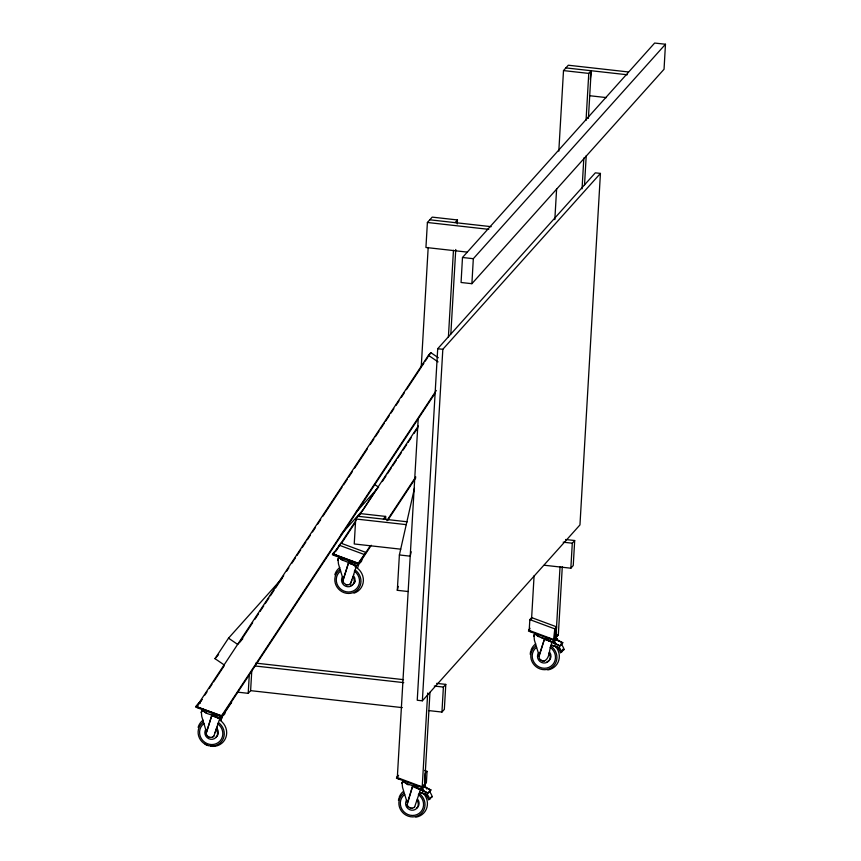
<?xml version="1.0" encoding="UTF-8"?>
<svg xmlns="http://www.w3.org/2000/svg" width="861" height="861" viewBox="0 0 861 861"><rect width="100%" height="100%" fill="white"/><g stroke="black" fill="none" stroke-linecap="round" stroke-linejoin="round"><path stroke-width="1.29" d="M202.066 710.842L202.131 709.798M402.808 782.068C402.367 778.516 406.801 785.813 409.04 784.737M425.775 781.982L426.238 782.401L424.613 784.22L425.248 773.372L427.045 771.359L424.548 770.434M427.045 771.359L426.421 782.218L422.213 786.9L396.76 777.397L398.105 775.395M462.486 257.493L461.065 282.494L471.893 283.689L664.046 69.246L665.467 44.245L654.64 43.05L462.486 257.493L473.324 258.687L665.467 44.245M471.893 283.689L473.324 258.687M529.989 628.186L528.729 630.241L554.107 639.691L554.732 628.842L556.54 626.83L531.635 617.595L529.838 619.608L529.203 630.456M556.54 626.83L555.915 637.689L560.048 566.742M237.83 692.169L248.205 693.331L249.292 674.798M248.205 693.331L250.616 690.651L251.767 670.848M385.62 519.022L385.771 516.439L360.501 513.608L355.701 518.979L354.237 543.969L400.752 549.178M408.157 591.529L397.319 590.312L399.386 554.958L414.453 488.241M457.234 223.978L457.471 219.953L432.2 217.123L427.4 222.482L425.937 247.484L467.297 252.112M397.308 777.666L418.209 418.823M428.186 247.462L421.212 367.26L406.424 389.667M437.711 348.727L417.241 700.241L422.364 700.811L579.959 524.919L600.429 173.416L595.317 172.835L437.711 348.727L442.823 349.297L600.429 173.416M422.364 700.811L442.823 349.297M422.213 786.9L427.68 693.03M448.409 336.92L453.456 250.293M424.613 784.22L429.962 692.33M450.83 334.057L455.749 249.486M428.896 710.605L441.941 712.058L443.393 687.067L445.794 684.387L436.667 683.365M445.794 684.387L444.341 709.378L441.941 712.058M531.549 619.22L534.089 575.74M554.828 219.609L556.626 188.731M558.811 151.138L563.503 70.591L568.303 65.221L628.336 71.947M555.711 637.904L554.107 639.691L554.732 628.842L529.838 619.608M582.047 188.871L583.844 157.994M586.04 120.4L588.773 73.411L591.173 70.731L588.397 118.387M562.298 566.613L558.315 635.009L554.118 639.691M584.522 185.029L586.223 155.701M544.26 565.236L570.843 568.206L572.296 543.205L574.696 540.525L565.569 539.503M574.696 540.525L573.243 565.526L570.843 568.206M558.132 635.192L557.562 634.729M590.269 79.427L591.173 70.731M206.156 733.228L211.978 714.856C236.958 725.758 194.371 708.678 219.781 718.569L222.536 715.502L220.943 720.345M342.85 580.669L348.683 562.298L356.486 565.935L359.231 562.943M343.033 579.701L342.979 581.638M539.018 655.834L539.363 658.719L541.903 660.721M397.319 590.312L398.212 586.395M411.203 551.761L410.213 556.174L399.386 554.958M213.872 736.09L219.792 718.494L211.946 714.888L206.565 732.313L201.754 716.47L201.356 712.219L202.066 709.862L201.248 712.542L201.926 711.347M556.314 639.562L562.717 642.672L559.898 645.815L544.626 638.55L539.244 655.899L534.401 640.132L534.003 635.902L534.724 633.492L537.372 635.902L542.925 638.173L546.67 638.927L549.921 638.432L548.177 638.98M538.986 655.878L544.626 638.55M199.924 708.183L196.685 707.268M220.782 716.018L217.575 715.017M350.567 583.532L353.699 574.491M351.019 582.66L351.858 580.11M215.153 732.668L217.004 727.05M220.976 720.313L222.612 715.351M353.667 574.524L356.486 565.935L348.716 562.308L343.27 579.754L338.448 563.912L338.05 559.661L338.782 557.239L341.43 559.65L346.983 561.921L350.728 562.674L353.979 562.179L352.235 562.728M357.649 567.786L359.306 562.793M412.58 786.513L428.014 793.024L430.823 789.881L423.354 786.254L430.737 790.011M552.428 642.188L544.593 638.582L552.461 642.145C548.489 647.224 550.889 658.461 544.012 661.044M414.658 806.875L420.577 789.354L412.731 785.759L418.037 785.641L417.391 786.018M426.991 794.929L419.576 792.324L426.959 794.961L428.014 793.024L412.742 785.802L407.07 804.981M430.823 789.881L429.779 791.819M558.886 647.72L551.47 645.115L558.854 647.752L559.898 645.815M561.663 644.609L562.717 642.672M385.427 516.406L383.371 519.118M195.555 707.032L220.33 716.524C222.289 717.514 227.013 712.391 224.538 711.832M333.304 554.097L340.956 543.173L365.903 552.428L358.176 563.438L333.304 554.097L334.509 552.762M340.224 544.292L335.844 550.975L356.153 520.205M224.161 664.907L214.992 658.654L228.52 638.162L282.365 578.065M200.129 701.898L195.888 706.397L196.491 706.73L428.444 355.335L430.844 352.655L438.324 357.756M204.886 695.085L207.049 691.792M209.212 688.509L212.107 684.129M213.55 681.934L224.398 665.51M240.09 641.736L252.65 622.686M254.867 619.328L258.569 613.721M260.044 611.482L263.746 605.886M265.22 603.647L268.923 598.04M270.397 595.801L274.089 590.194M275.574 587.955L283.7 575.632M286.659 571.155L288.876 567.797M291.836 563.309L295.538 557.713M297.013 555.474L300.704 549.867M302.189 547.628L305.881 542.021M307.366 539.782L310.315 535.305M312.532 531.947L315.492 527.459M317.709 524.101L320.669 519.624M322.886 516.256L342.108 487.132M343.582 484.894L347.284 479.286M348.759 477.048L352.461 471.451M354.678 468.083L367.249 449.044M370.198 444.556L373.9 438.959M375.374 436.721L379.077 431.113M380.551 428.875L384.243 423.278M385.728 421.029L389.42 415.432M390.905 413.194L393.854 408.706M396.082 405.348L399.03 400.871M401.248 397.502L404.207 393.025M421.89 366.237L423.913 363.17M425.259 361.125L427.293 358.058M427.96 357.035L430.844 352.655M198.202 704.879L196.599 706.666L221.471 715.997L436.301 390.453M223.871 713.317L435.268 392.971M359.048 515.814L418.328 425.98M376.612 489.36L362.955 510.013L341.171 534.315M341.86 542.817L354.194 524.134M382.295 481.557L385.986 475.95M387.461 473.711L391.163 468.104M392.638 465.866L396.34 460.269M397.814 458.02L401.517 452.423M402.991 450.185L406.693 444.577M408.168 442.339L411.127 437.851M414.087 433.374L417.779 427.777M359.973 561.426L370.262 545.842M386.88 520.657L415.766 476.876M371.263 545.271L362.373 558.746L358.176 563.438M387.568 520.571L415.712 477.92M402.496 782.391L401.99 783.445L402.851 780.776L402.109 783.112L402.517 787.341L407.35 803.109L412.699 785.792L420.545 789.397M455.071 222.633L457.471 219.953M214.992 658.654L218.576 654.651M242.77 638.733L237.679 644.415L228.52 638.162M355.593 512.822L378.592 487.154L374.513 484.377M196.319 706.181L199.354 702.791L200.193 702.813M334.531 551.923L332.368 554.721L357.035 563.966C358.994 564.956 363.719 559.833 361.233 559.273M199.009 703.986L200.204 702.651M229.801 704.33L231.609 702.318L225.668 711.304L221.471 715.997M398.589 775.384L396.415 778.183L422.148 787.524M529.719 629.025L528.45 631.081L554.032 640.315M420.502 789.515L425.84 783.026M552.461 642.145L544.507 639.196L552.428 642.263L557.497 635.666M422.643 791.205L421.535 789.02L423.935 786.341L425.14 785.792L426.798 789.063M554.538 643.996L553.429 641.811L555.829 639.131L557.035 638.582L558.143 640.767M421.535 789.02L425.14 785.792M553.429 641.811L557.035 638.582M556.314 646.105A14.583 13.798 41.9 0 1 560.522 652.703L562.125 650.916M424.419 793.315A14.583 13.798 41.9 0 1 428.627 799.912L432.233 796.673A14.433 13.647 41.9 0 0 429.144 791.216M560.522 652.703L564.127 649.463A14.433 13.647 41.9 0 0 561.038 644.006M349.9 584.21L350.599 583.5M213.194 736.768L213.905 736.058M413.99 807.553L414.69 806.843M358.337 563.245L332.583 553.838L337.049 549.383M221.664 715.782L196.491 706.73M554.312 639.475L553.246 639.379M422.385 786.706L421.212 786.48M532.442 632.028L530.139 631.447M397.513 777.913C397.169 778.785 401.334 779.915 400.322 778.731M418.403 785.662L418.855 786.287M349.028 584.684L349.932 584.178M212.333 737.242L213.227 736.736M414.023 807.51L412.118 808.253M564.127 649.463L562.922 650.023A14.583 13.798 41.9 0 0 562.663 649.28M431.027 797.232L432.233 796.673M349.06 584.651L346.951 584.91M212.366 737.21L210.256 737.468M545.045 660.774L542.936 661.022M215.53 715.287L216.649 715.114C211.558 715.437 205.456 713.834 202.141 709.819L202.905 708.861L202.141 709.808L203.411 711.347M412.15 808.221L409.976 807.962M553.16 639.798L551.018 639.196M565.903 67.901L627.271 74.767M563.503 70.591L588.773 73.411M589.72 95.732L606.478 97.605M429.8 219.803L491.168 226.669M427.4 222.482L488.768 229.349M358.101 516.288L407.318 521.798M355.701 518.979L406.252 524.629M563.169 542.182L572.296 543.205M255.814 663.121L403.497 679.652M254.727 665.951L403.755 682.633M434.267 686.045L443.393 687.067M250.616 690.651L402.302 707.624M334.391 553.634L333.96 554.118M530.064 630.726L529.311 630.769L529.87 631.328M197.696 706.192L196.943 706.235L197.503 706.795M336.113 554.914L334.466 554.355M412.989 785.867L405.488 783.123L402.883 780.712L402.905 782.057M345.874 584.641L346.983 584.867M209.18 737.199L210.288 737.425M541.87 660.764L542.968 660.99M411.074 808.199L408.125 806.768L407.102 804.949M540.934 637.527L542.925 638.173M339.159 545.185L364.106 554.441M335.263 555.593L333.691 554.958M356.153 563.342L354.571 562.707M419.135 786.405L421.395 786.61M356.486 566.011L348.565 562.943L356.432 565.849M556.249 639.712L562.631 642.801L559.887 645.879L552.428 642.263M345.907 584.608L343.41 582.553M208.179 736.693L209.212 737.167M539.051 636.763L534.778 633.513L533.885 636.247L534.746 633.567L534.799 634.848M343.108 560.5L338.836 557.25M204.735 712.208L206.392 713.059M428.444 355.335L438.055 361.889M540.051 659.526L540.902 660.226M208.211 736.661L206.715 735.111M407.511 805.885L408.157 806.735M554.635 641.262L555.743 643.447M422.74 788.472L423.849 790.656M343.012 581.605L343.378 582.585M206.317 734.164L206.683 735.143M206.188 733.195L206.285 734.196M355.098 569.993A13.41 12.689 41.9 0 1 358.015 589.247A13.41 12.689 41.9 0 1 338.577 589.064A13.41 12.689 41.9 0 1 339.729 569.853M354.85 566.57A14.895 14.088 41.9 0 1 363.385 580.648A14.895 14.088 41.9 0 1 353.968 593.175M334.821 574.793A14.895 14.088 41.9 0 1 339.772 567.614M354.301 571.155A11.914 11.279 41.9 0 1 356.895 588.267A11.914 11.279 41.9 0 1 339.621 588.106A11.914 11.279 41.9 0 1 340.633 571.026M352.87 576.773A6.522 6.167 41.9 0 1 352.364 585.189A6.522 6.167 41.9 0 1 343.862 585.114A6.522 6.167 41.9 0 1 342.581 576.687M353.667 575.88A6.522 6.167 41.9 0 1 350.944 585.588M355.13 581.229A6.522 6.167 41.9 0 1 354.312 582.983M551.04 646.245A13.41 12.689 41.9 0 1 553.957 665.499A13.41 12.689 41.9 0 1 534.53 665.316A13.41 12.689 41.9 0 1 535.671 646.105M554.592 645.513A14.895 14.088 41.9 0 1 558.811 660.236A14.895 14.088 41.9 0 1 547.725 669.944M530.258 654.382A14.895 14.088 41.9 0 1 530.763 651.045M531.108 649.99A14.895 14.088 41.9 0 1 535.714 643.867M550.244 647.407A11.914 11.279 41.9 0 1 552.837 664.52A11.914 11.279 41.9 0 1 535.564 664.358A11.914 11.279 41.9 0 1 536.575 647.289M548.812 653.036A6.522 6.167 41.9 0 1 548.306 661.442A6.522 6.167 41.9 0 1 539.804 661.366A6.522 6.167 41.9 0 1 538.523 652.939M549.609 652.143A6.522 6.167 41.9 0 1 546.886 661.84M559.144 647.289A14.433 13.647 41.9 0 1 561.727 652.154M218.403 722.551A13.41 12.689 41.9 0 1 221.32 741.805A13.41 12.689 41.9 0 1 201.883 741.622A13.41 12.689 41.9 0 1 203.024 722.411M220.147 720.323A14.895 14.088 41.9 0 1 225.83 737.597A14.895 14.088 41.9 0 1 210.536 746.207M208.297 745.648A14.895 14.088 41.9 0 1 205.122 744.195M198.127 727.351A14.895 14.088 41.9 0 1 203.067 720.173M217.596 723.714A11.914 11.279 41.9 0 1 220.19 740.826A11.914 11.279 41.9 0 1 202.916 740.664A11.914 11.279 41.9 0 1 203.939 723.584M216.165 729.332A6.522 6.167 41.9 0 1 215.67 737.748A6.522 6.167 41.9 0 1 207.167 737.673A6.522 6.167 41.9 0 1 205.887 729.245M216.972 728.438A6.522 6.167 41.9 0 1 215.971 737.264M419.146 793.455A13.41 12.689 41.9 0 1 422.062 812.709A13.41 12.689 41.9 0 1 402.636 812.526A13.41 12.689 41.9 0 1 403.777 793.315M422.697 792.723A14.895 14.088 41.9 0 1 426.927 807.446A14.895 14.088 41.9 0 1 415.831 817.154M398.449 800.461A14.895 14.088 41.9 0 1 398.88 798.255M399.213 797.2A14.895 14.088 41.9 0 1 402.959 791.765M418.349 794.617A11.914 11.279 41.9 0 1 420.943 811.729A11.914 11.279 41.9 0 1 403.669 811.568A11.914 11.279 41.9 0 1 404.681 794.488M416.918 800.246A6.522 6.167 41.9 0 1 416.423 808.651A6.522 6.167 41.9 0 1 407.91 808.576A6.522 6.167 41.9 0 1 406.629 800.149M417.725 799.352A6.522 6.167 41.9 0 1 416.724 808.167M426.744 793.896A14.433 13.647 41.9 0 1 429.833 799.352M338.803 557.315L337.942 559.984L338.803 557.315M201.926 699.53L199.73 702.877L201.948 699.53"/></g></svg>
